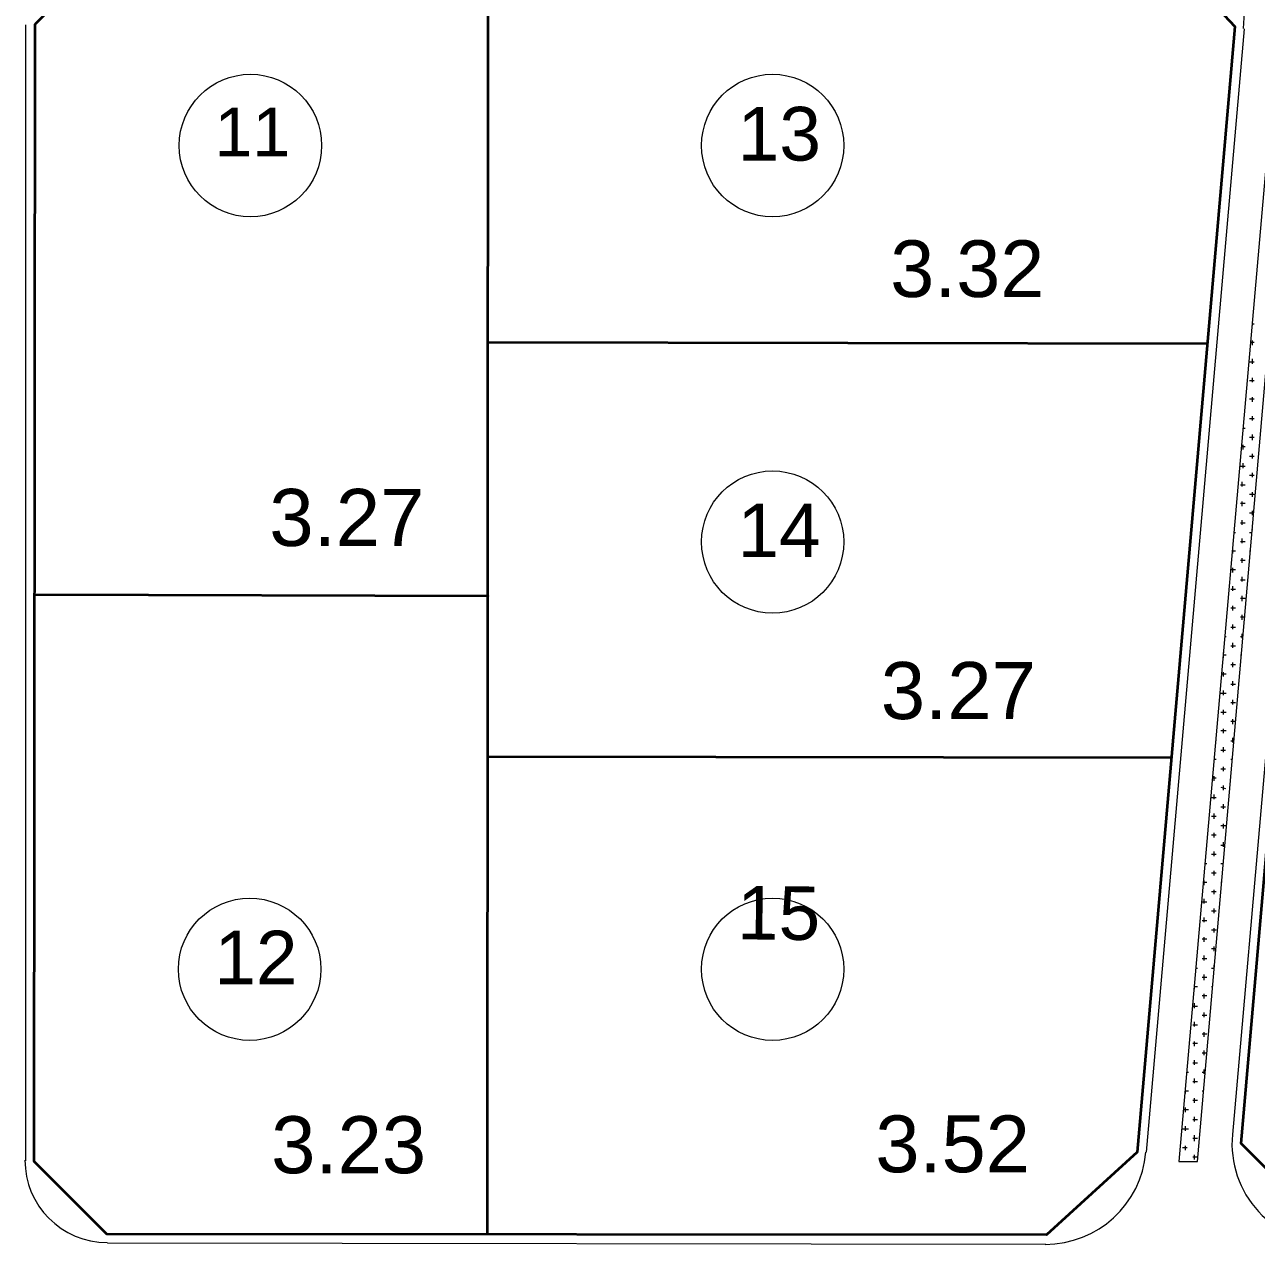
# Model space of a CAD drawing. Header units: millimetres. Extents: x -1787 to 4633, y 81 to 2259.
# Drawn here: x 1147.5 to 1559.5, y 1102.9 to 1510.8 of the extents above; entities that cross this region are included whole.
import ezdxf

# ---------------------------------------------------------------- set-up
doc = ezdxf.new("R2010")
doc.units = ezdxf.units.MM
doc.header["$MEASUREMENT"] = 0
doc.layers.get('0').update_dxf_attribs({"linetype": 'CONTINUOUS'})
doc.styles.add('Arial$001', font='arial.ttf', dxfattribs={"height": 2.232})

msp = doc.modelspace()

# ---------------------------------------------------------------- linework, layer by layer
at = {"color": 1, "linetype": 'Continuous', "lineweight": 35, "true_color": 0x000001}
for points in [[(1150.99548, 1511.02646), (1174.95376, 1535.34959), (1521.43673, 1543.13299), (1552.3271, 1510.17515), (1519.61249, 1133.77474), (1489.3302, 1106.04638), (1174.95376, 1106.28961), (1150.63063, 1130.61274)], [(1841.16425, 1105.68153), (1584.92009, 1106.04638), (1554.39456, 1136.5719), (1586.86594, 1510.17515), (1621.40478, 1537.53867), (1874.85178, 1502.99983), (1895.64806, 1476.48762), (1865.48738, 1128.05881)]]:
    msp.add_lwpolyline(points, close=True, dxfattribs=at)
for points in [[(1302.28534, 1106.04638), (1302.52857, 1538.14675), (1302.52857, 1538.14675)], [(1302.52857, 1404.61278), (1543.20593, 1404.24793), (1543.20593, 1404.24793)], [(1150.99548, 1320.21152), (1302.52857, 1319.84668), (1302.52857, 1319.84668)], [(1302.52857, 1266.09256), (1531.04436, 1265.72771), (1531.04436, 1265.72771)]]:
    msp.add_lwpolyline(points, dxfattribs=at)
at = {"color": 5, "linetype": 'Continuous', "lineweight": 20, "true_color": 0x000005}
msp.add_lwpolyline([(1567.52905, 1519.41794), (1533.59829, 1130.61274), (1539.80069, 1130.61274), (1573.48822, 1519.41794)], close=True, dxfattribs=at)
for points in [[(1147.83347, 1130.85597), (1147.83347, 1510.78323), (1147.83347, 1510.78323)], [(1555.36749, 1509.44546), (1522.65288, 1133.77474), (1522.65288, 1133.77474)], [(1551.5974, 1139.61229), (1584.06878, 1510.17515), (1584.06878, 1510.17515)], [(1489.08697, 1102.88437), (1175.19699, 1103.24922), (1175.19699, 1103.24922)]]:
    msp.add_lwpolyline(points, dxfattribs=at)
at = {"color": 3, "linetype": 'Continuous', "lineweight": 15, "true_color": 0x000003}
for points in [[(1558.5295, 1417.01757), (1558.77273, 1417.01757), (1558.77273, 1417.01757)], [(1558.16465, 1410.2071), (1558.16465, 1411.42325), (1558.16465, 1411.42325)], [(1558.16465, 1410.81518), (1558.77273, 1410.81518), (1558.77273, 1410.81518)], [(1558.16465, 1403.63985), (1558.16465, 1405.22086), (1558.16465, 1405.22086)], [(1557.55657, 1404.61278), (1558.77273, 1404.61278), (1558.77273, 1404.61278)], [(1557.19172, 1398.04553), (1558.77273, 1398.04553), (1558.77273, 1398.04553)], [(1558.16465, 1397.43745), (1558.16465, 1399.01846), (1558.16465, 1399.01846)], [(1558.16465, 1391.23506), (1558.16465, 1392.69444), (1558.16465, 1392.69444)], [(1557.19172, 1391.84314), (1558.77273, 1391.84314), (1558.77273, 1391.84314)], [(1557.19172, 1385.64074), (1558.77273, 1385.64074), (1558.77273, 1385.64074)], [(1558.16465, 1384.66781), (1558.16465, 1386.24882), (1558.16465, 1386.24882)], [(1555.73234, 1382.47873), (1555.61072, 1382.60035), (1555.61072, 1382.60035)], [(1557.19172, 1379.07349), (1558.77273, 1379.07349), (1558.77273, 1379.07349)], [(1558.16465, 1378.46541), (1558.16465, 1379.9248), (1558.16465, 1379.9248)], [(1555.12426, 1375.91149), (1555.73234, 1375.91149), (1555.73234, 1375.91149)], [(1557.19172, 1372.8711), (1558.77273, 1372.8711), (1558.77273, 1372.8711)], [(1558.16465, 1371.89817), (1558.16465, 1373.7224), (1558.16465, 1373.7224)], [(1554.39456, 1369.70909), (1555.73234, 1369.70909), (1555.73234, 1369.70909)], [(1555.12426, 1368.73616), (1555.12426, 1370.31717), (1555.12426, 1370.31717)], [(1555.12426, 1362.53377), (1555.12426, 1364.11477), (1555.12426, 1364.11477)], [(1557.19172, 1366.54708), (1558.77273, 1366.54708), (1558.77273, 1366.54708)], [(1558.16465, 1365.69577), (1558.16465, 1367.27678), (1558.16465, 1367.27678)], [(1554.15133, 1363.14184), (1555.73234, 1363.14184), (1555.73234, 1363.14184)], [(1557.19172, 1360.10145), (1558.77273, 1360.10145), (1558.77273, 1360.10145)], [(1558.16465, 1359.49337), (1558.16465, 1360.95276), (1558.16465, 1360.95276)], [(1554.15133, 1356.93945), (1555.73234, 1356.93945), (1555.73234, 1356.93945)], [(1554.75941, 1356.33137), (1554.75941, 1357.91237), (1554.75941, 1357.91237)], [(1557.19172, 1353.77744), (1558.77273, 1353.77744), (1558.77273, 1353.77744)], [(1558.16465, 1352.92613), (1558.16465, 1354.50713), (1558.16465, 1354.50713)], [(1554.15133, 1350.73705), (1555.73234, 1350.73705), (1555.73234, 1350.73705)], [(1554.75941, 1349.76412), (1554.75941, 1351.34513), (1554.75941, 1351.34513)], [(1557.19172, 1347.57504), (1558.5295, 1347.57504), (1558.5295, 1347.57504)], [(1558.16465, 1346.72373), (1558.16465, 1348.18312), (1558.16465, 1348.18312)], [(1554.15133, 1344.1698), (1555.73234, 1344.1698), (1555.73234, 1344.1698)], [(1554.75941, 1343.56173), (1554.75941, 1345.14273), (1554.75941, 1345.14273)], [(1551.96225, 1341.0078), (1552.57033, 1341.0078), (1552.57033, 1341.0078)], [(1557.19172, 1341.0078), (1557.92142, 1341.0078), (1557.92142, 1341.0078)], [(1558.16465, 1341.73749), (1558.16465, 1341.98072), (1558.16465, 1341.98072)], [(1551.5974, 1333.95409), (1551.5974, 1335.41348), (1551.5974, 1335.41348)], [(1554.15133, 1337.96741), (1555.73234, 1337.96741), (1555.73234, 1337.96741)], [(1554.75941, 1337.35933), (1554.75941, 1338.94033), (1554.75941, 1338.94033)], [(1551.35417, 1334.8054), (1552.57033, 1334.8054), (1552.57033, 1334.8054)], [(1554.15133, 1331.76501), (1555.73234, 1331.76501), (1555.73234, 1331.76501)], [(1554.75941, 1330.79208), (1554.75941, 1332.37309), (1554.75941, 1332.37309)], [(1557.19172, 1334.8054), (1557.55657, 1334.8054), (1557.55657, 1334.8054)], [(1550.98933, 1328.603), (1552.57033, 1328.603), (1552.57033, 1328.603)], [(1551.5974, 1327.63008), (1551.5974, 1329.21108), (1551.5974, 1329.21108)], [(1551.5974, 1321.42768), (1551.5974, 1323.00868), (1551.5974, 1323.00868)], [(1554.15133, 1325.19776), (1555.73234, 1325.19776), (1555.73234, 1325.19776)], [(1554.75941, 1324.58969), (1554.75941, 1326.17069), (1554.75941, 1326.17069)], [(1550.98933, 1322.03576), (1552.57033, 1322.03576), (1552.57033, 1322.03576)], [(1554.15133, 1318.99537), (1555.73234, 1318.99537), (1555.73234, 1318.99537)], [(1554.75941, 1318.02244), (1554.75941, 1319.84668), (1554.75941, 1319.84668)], [(1550.98933, 1315.83336), (1552.57033, 1315.83336), (1552.57033, 1315.83336)], [(1551.5974, 1314.86043), (1551.5974, 1316.44144), (1551.5974, 1316.44144)], [(1554.15133, 1312.79297), (1555.73234, 1312.79297), (1555.73234, 1312.79297)], [(1554.75941, 1311.82004), (1554.75941, 1313.40105), (1554.75941, 1313.40105)], [(1548.80025, 1306.22572), (1549.40832, 1306.22572), (1549.40832, 1306.22572)], [(1550.98933, 1309.26611), (1552.57033, 1309.26611), (1552.57033, 1309.26611)], [(1551.5974, 1308.65804), (1551.5974, 1310.23904), (1551.5974, 1310.23904)], [(1554.15133, 1306.22572), (1555.12426, 1306.22572), (1555.12426, 1306.22572)], [(1554.75941, 1305.61765), (1554.75941, 1307.07703), (1554.75941, 1307.07703)], [(1550.98933, 1303.06372), (1552.57033, 1303.06372), (1552.57033, 1303.06372)], [(1551.5974, 1302.45564), (1551.5974, 1304.03664), (1551.5974, 1304.03664)], [(1548.55701, 1299.0504), (1548.55701, 1300.87464), (1548.55701, 1300.87464)], [(1548.55701, 1300.02333), (1549.40832, 1300.02333), (1549.40832, 1300.02333)], [(1554.15133, 1300.02333), (1554.39456, 1300.02333), (1554.39456, 1300.02333)], [(1548.55701, 1292.848), (1548.55701, 1294.30739), (1548.55701, 1294.30739)], [(1550.98933, 1296.86132), (1552.57033, 1296.86132), (1552.57033, 1296.86132)], [(1551.5974, 1295.88839), (1551.5974, 1297.4694), (1551.5974, 1297.4694)], [(1547.94894, 1293.69931), (1549.40832, 1293.69931), (1549.40832, 1293.69931)], [(1550.98933, 1290.29407), (1552.57033, 1290.29407), (1552.57033, 1290.29407)], [(1551.5974, 1289.686), (1551.5974, 1291.267), (1551.5974, 1291.267)], [(1547.58409, 1287.25368), (1549.40832, 1287.25368), (1549.40832, 1287.25368)], [(1548.55701, 1286.52399), (1548.55701, 1288.10499), (1548.55701, 1288.10499)], [(1548.55701, 1280.07836), (1548.55701, 1281.65936), (1548.55701, 1281.65936)], [(1550.98933, 1284.09168), (1552.57033, 1284.09168), (1552.57033, 1284.09168)], [(1551.5974, 1283.4836), (1551.5974, 1285.0646), (1551.5974, 1285.0646)], [(1547.58409, 1280.92967), (1549.40832, 1280.92967), (1549.40832, 1280.92967)], [(1550.98933, 1277.88928), (1552.57033, 1277.88928), (1552.57033, 1277.88928)], [(1551.5974, 1276.91635), (1551.5974, 1278.49736), (1551.5974, 1278.49736)], [(1547.58409, 1274.72727), (1549.40832, 1274.72727), (1549.40832, 1274.72727)], [(1548.55701, 1273.87596), (1548.55701, 1275.33535), (1548.55701, 1275.33535)], [(1546.00309, 1271.32203), (1546.00309, 1271.44365), (1546.00309, 1271.44365)], [(1548.55701, 1267.55195), (1548.55701, 1269.13295), (1548.55701, 1269.13295)], [(1550.98933, 1271.32203), (1551.96225, 1271.32203), (1551.96225, 1271.32203)], [(1551.5974, 1270.71396), (1551.5974, 1272.29496), (1551.5974, 1272.29496)], [(1545.39501, 1265.11964), (1546.00309, 1265.11964), (1546.00309, 1265.11964)], [(1547.58409, 1268.16003), (1549.16509, 1268.16003), (1549.16509, 1268.16003)], [(1550.98933, 1265.11964), (1551.35417, 1265.11964), (1551.35417, 1265.11964)], [(1545.39501, 1264.14671), (1545.39501, 1264.51156), (1545.39501, 1264.51156)], [(1547.58409, 1261.95763), (1549.16509, 1261.95763), (1549.16509, 1261.95763)], [(1548.55701, 1261.10632), (1548.55701, 1262.56571), (1548.55701, 1262.56571)], [(1544.78693, 1258.91724), (1546.00309, 1258.91724), (1546.00309, 1258.91724)], [(1545.39501, 1257.94431), (1545.39501, 1259.52532), (1545.39501, 1259.52532)], [(1545.39501, 1251.74192), (1545.39501, 1253.32292), (1545.39501, 1253.32292)], [(1547.58409, 1255.75523), (1549.16509, 1255.39039), (1549.16509, 1255.39039)], [(1548.55701, 1254.78231), (1548.55701, 1256.36331), (1548.55701, 1256.36331)], [(1544.5437, 1252.34999), (1546.00309, 1252.34999), (1546.00309, 1252.34999)], [(1547.58409, 1249.18799), (1549.16509, 1249.18799), (1549.16509, 1249.18799)], [(1548.55701, 1248.57991), (1548.55701, 1250.16091), (1548.55701, 1250.16091)], [(1544.5437, 1246.1476), (1546.00309, 1246.1476), (1546.00309, 1246.1476)], [(1545.39501, 1245.17467), (1545.39501, 1246.99891), (1545.39501, 1246.99891)], [(1545.39501, 1238.97227), (1545.39501, 1240.55328), (1545.39501, 1240.55328)], [(1547.58409, 1242.98559), (1549.16509, 1242.98559), (1549.16509, 1242.98559)], [(1548.55701, 1242.01266), (1548.55701, 1243.59367), (1548.55701, 1243.59367)], [(1542.96269, 1236.41835), (1542.84108, 1236.53996), (1542.84108, 1236.53996)], [(1544.5437, 1239.82358), (1546.00309, 1239.82358), (1546.00309, 1239.82358)], [(1547.58409, 1236.41835), (1548.80025, 1236.41835), (1548.80025, 1236.41835)], [(1548.55701, 1235.81027), (1548.55701, 1237.39127), (1548.55701, 1237.39127)], [(1544.5437, 1233.37795), (1546.00309, 1233.37795), (1546.00309, 1233.37795)], [(1545.39501, 1232.76988), (1545.39501, 1234.22926), (1545.39501, 1234.22926)], [(1542.35462, 1230.21595), (1542.96269, 1230.21595), (1542.96269, 1230.21595)], [(1547.58409, 1230.21595), (1548.55701, 1230.21595), (1548.55701, 1230.21595)], [(1541.62492, 1224.01355), (1542.96269, 1224.01355), (1542.96269, 1224.01355)], [(1541.98977, 1223.04062), (1541.98977, 1224.62163), (1541.98977, 1224.62163)], [(1544.5437, 1227.17556), (1546.00309, 1227.17556), (1546.00309, 1227.17556)], [(1545.39501, 1226.20263), (1545.39501, 1227.78363), (1545.39501, 1227.78363)], [(1547.58409, 1224.01355), (1547.94894, 1224.01355), (1547.94894, 1224.01355)], [(1544.5437, 1220.85154), (1546.00309, 1220.85154), (1546.00309, 1220.85154)], [(1545.39501, 1220.00023), (1545.39501, 1221.45962), (1545.39501, 1221.45962)], [(1541.38169, 1217.4463), (1542.96269, 1217.4463), (1542.96269, 1217.4463)], [(1541.98977, 1216.83823), (1541.98977, 1218.41923), (1541.98977, 1218.41923)], [(1541.98977, 1210.63583), (1541.98977, 1212.21683), (1541.98977, 1212.21683)], [(1544.5437, 1214.40591), (1546.00309, 1214.40591), (1546.00309, 1214.40591)], [(1545.39501, 1213.67622), (1545.39501, 1215.25722), (1545.39501, 1215.25722)], [(1541.38169, 1211.24391), (1542.96269, 1211.24391), (1542.96269, 1211.24391)], [(1544.5437, 1208.0819), (1546.00309, 1208.0819), (1546.00309, 1208.0819)], [(1545.39501, 1207.23059), (1545.39501, 1208.68998), (1545.39501, 1208.68998)], [(1541.38169, 1205.04151), (1542.96269, 1205.04151), (1542.96269, 1205.04151)], [(1541.98977, 1204.06858), (1541.98977, 1205.64959), (1541.98977, 1205.64959)], [(1541.98977, 1197.86619), (1541.98977, 1199.44719), (1541.98977, 1199.44719)], [(1544.5437, 1201.8795), (1546.00309, 1201.8795), (1546.00309, 1201.8795)], [(1545.39501, 1200.90658), (1545.39501, 1202.48758), (1545.39501, 1202.48758)], [(1539.55746, 1195.31226), (1539.80069, 1195.31226), (1539.80069, 1195.31226)], [(1541.38169, 1198.47426), (1542.96269, 1198.47426), (1542.96269, 1198.47426)], [(1544.5437, 1195.31226), (1545.39501, 1195.31226), (1545.39501, 1195.31226)], [(1545.39501, 1194.70418), (1545.39501, 1196.28518), (1545.39501, 1196.28518)], [(1541.38169, 1192.27187), (1542.96269, 1192.27187), (1542.96269, 1192.27187)], [(1541.98977, 1191.29894), (1541.98977, 1193.12318), (1541.98977, 1193.12318)], [(1538.82776, 1188.25855), (1538.82776, 1189.71794), (1538.82776, 1189.71794)], [(1538.82776, 1189.10986), (1539.80069, 1189.10986), (1539.80069, 1189.10986)], [(1541.98977, 1185.09654), (1541.98977, 1186.67755), (1541.98977, 1186.67755)], [(1544.5437, 1189.10986), (1544.78693, 1189.10986), (1544.78693, 1189.10986)], [(1538.21968, 1182.54262), (1539.80069, 1182.54262), (1539.80069, 1182.54262)], [(1538.82776, 1181.93454), (1538.82776, 1183.51554), (1538.82776, 1183.51554)], [(1541.38169, 1186.06947), (1542.96269, 1186.06947), (1542.96269, 1186.06947)], [(1541.38169, 1179.50222), (1542.96269, 1179.50222), (1542.96269, 1179.50222)], [(1541.98977, 1178.89415), (1541.98977, 1180.47515), (1541.98977, 1180.47515)], [(1538.21968, 1176.34022), (1539.80069, 1176.34022), (1539.80069, 1176.34022)], [(1538.82776, 1175.73214), (1538.82776, 1177.31314), (1538.82776, 1177.31314)], [(1538.82776, 1169.1649), (1538.82776, 1170.7459), (1538.82776, 1170.7459)], [(1541.38169, 1173.29983), (1542.96269, 1173.29983), (1542.96269, 1173.29983)], [(1541.98977, 1172.3269), (1541.98977, 1173.90791), (1541.98977, 1173.90791)], [(1538.21968, 1170.13782), (1539.80069, 1170.13782), (1539.80069, 1170.13782)], [(1541.38169, 1166.97581), (1542.96269, 1166.97581), (1542.96269, 1166.97581)], [(1541.98977, 1166.1245), (1541.98977, 1167.70551), (1541.98977, 1167.70551)], [(1538.21968, 1163.57058), (1539.80069, 1163.57058), (1539.80069, 1163.57058)], [(1538.82776, 1162.9625), (1538.82776, 1164.5435), (1538.82776, 1164.5435)], [(1536.39545, 1160.53018), (1536.7603, 1160.53018), (1536.7603, 1160.53018)], [(1538.82776, 1156.7601), (1538.82776, 1158.3411), (1538.82776, 1158.3411)], [(1541.38169, 1160.53018), (1542.35462, 1160.53018), (1542.35462, 1160.53018)], [(1541.98977, 1159.92211), (1541.98977, 1161.38149), (1541.98977, 1161.38149)], [(1535.78737, 1154.20617), (1536.7603, 1154.20617), (1536.7603, 1154.20617)], [(1535.78737, 1153.35486), (1535.78737, 1153.96294), (1535.78737, 1153.96294)], [(1538.21968, 1157.36818), (1539.80069, 1157.36818), (1539.80069, 1157.36818)], [(1541.38169, 1154.20617), (1541.62492, 1154.20617), (1541.62492, 1154.20617)], [(1538.21968, 1151.16578), (1539.80069, 1151.16578), (1539.80069, 1151.16578)], [(1538.82776, 1150.19286), (1538.82776, 1151.77386), (1538.82776, 1151.77386)], [(1535.17929, 1148.00377), (1536.7603, 1148.00377), (1536.7603, 1148.00377)], [(1535.78737, 1147.15246), (1535.78737, 1148.61185), (1535.78737, 1148.61185)], [(1538.82776, 1143.99046), (1538.82776, 1145.57146), (1538.82776, 1145.57146)], [(1534.81445, 1141.55814), (1536.7603, 1141.55814), (1536.7603, 1141.55814)], [(1535.78737, 1140.82845), (1535.78737, 1142.40945), (1535.78737, 1142.40945)], [(1538.21968, 1144.59854), (1539.80069, 1144.59854), (1539.80069, 1144.59854)], [(1538.21968, 1138.39614), (1539.80069, 1138.39614), (1539.80069, 1138.39614)], [(1538.82776, 1137.42321), (1538.82776, 1139.36906), (1538.82776, 1139.36906)], [(1534.81445, 1135.23413), (1536.39545, 1135.23413), (1536.39545, 1135.23413)], [(1535.78737, 1134.38282), (1535.78737, 1135.84221), (1535.78737, 1135.84221)], [(1538.21968, 1132.19374), (1539.80069, 1132.19374), (1539.80069, 1132.19374)], [(1538.82776, 1131.22081), (1538.82776, 1132.80182), (1538.82776, 1132.80182)]]:
    msp.add_lwpolyline(points, dxfattribs=at)
at = {"color": 5, "linetype": 'Continuous', "lineweight": 20, "true_color": 0x000005}
for points in [[(1555.24587, 1509.56708), (1556.09718, 1519.0531), (1552.81356, 1528.53912), (1546.24632, 1535.59282), (1546.24632, 1535.59282), (1539.67907, 1542.52492), (1530.43628, 1546.41662), (1520.82865, 1546.17338)], [(1551.47579, 1139.61229), (1550.62448, 1130.12627), (1553.78649, 1120.88349), (1560.23212, 1113.82978), (1560.23212, 1113.82978), (1566.55613, 1106.89769), (1575.6773, 1102.88437), (1585.04171, 1102.88437)]]:
    msp.add_open_spline(points, degree=3, knots=[0, 0, 0, 0, 0.125, 0.125, 0.125, 0.125001, 1, 1, 1, 1], dxfattribs=at)
at = {"color": 7, "linetype": 'Continuous', "lineweight": 15, "true_color": 0x000007}
for points in [[(1222.99194, 1494.24351), (1209.85745, 1494.24351), (1199.15528, 1483.54133), (1199.15528, 1470.40684), (1199.15528, 1470.40684), (1199.15528, 1457.27235), (1209.85745, 1446.57017), (1222.99194, 1446.57017), (1222.99194, 1446.57017), (1236.12643, 1446.57017), (1246.82861, 1457.27235), (1246.82861, 1470.40684), (1246.82861, 1470.40684), (1246.82861, 1483.54133), (1236.12643, 1494.24351), (1222.99194, 1494.24351)], [(1397.632, 1494.24351), (1384.49751, 1494.24351), (1373.91695, 1483.54133), (1373.91695, 1470.40684), (1373.91695, 1470.40684), (1373.91695, 1457.27235), (1384.49751, 1446.57017), (1397.632, 1446.57017), (1397.632, 1446.57017), (1410.88811, 1446.57017), (1421.46867, 1457.27235), (1421.46867, 1470.40684), (1421.46867, 1470.40684), (1421.46867, 1483.54133), (1410.88811, 1494.24351), (1397.632, 1494.24351)], [(1397.632, 1361.56084), (1384.49751, 1361.56084), (1373.91695, 1350.98028), (1373.91695, 1337.84579), (1373.91695, 1337.84579), (1373.91695, 1324.58969), (1384.49751, 1314.00912), (1397.632, 1314.00912), (1397.632, 1314.00912), (1410.88811, 1314.00912), (1421.46867, 1324.58969), (1421.46867, 1337.84579), (1421.46867, 1337.84579), (1421.46867, 1350.98028), (1410.88811, 1361.56084), (1397.632, 1361.56084)], [(1222.74871, 1218.66246), (1209.61422, 1218.66246), (1198.91204, 1208.0819), (1198.91204, 1194.94741), (1198.91204, 1194.94741), (1198.91204, 1181.69131), (1209.61422, 1171.11075), (1222.74871, 1171.11075), (1222.74871, 1171.11075), (1235.8832, 1171.11075), (1246.58538, 1181.69131), (1246.58538, 1194.94741), (1246.58538, 1194.94741), (1246.58538, 1208.0819), (1235.8832, 1218.66246), (1222.74871, 1218.66246)], [(1397.632, 1218.66246), (1384.49751, 1218.66246), (1373.91695, 1208.0819), (1373.91695, 1194.94741), (1373.91695, 1194.94741), (1373.91695, 1181.69131), (1384.49751, 1171.11075), (1397.632, 1171.11075), (1397.632, 1171.11075), (1410.88811, 1171.11075), (1421.46867, 1181.69131), (1421.46867, 1194.94741), (1421.46867, 1194.94741), (1421.46867, 1208.0819), (1410.88811, 1218.66246), (1397.632, 1218.66246)]]:
    msp.add_open_spline(points, degree=3, knots=[0, 0, 0, 0, 0.0625, 0.0625, 0.0625, 0.062501, 0.125, 0.125, 0.125, 0.125001, 0.1875, 0.1875, 0.1875, 0.187501, 1, 1, 1, 1], dxfattribs=at)
at = {"color": 5, "linetype": 'Continuous', "lineweight": 20, "true_color": 0x000005}
for points in [[(1488.84373, 1102.88437), (1506.478, 1102.88437), (1521.07188, 1116.26209), (1522.53127, 1133.77474)], [(1147.59024, 1131.0992), (1147.46863, 1115.89724), (1159.87342, 1103.49245), (1175.07538, 1103.49245)]]:
    msp.add_open_spline(points, degree=3, dxfattribs=at)

# ---------------------------------------------------------------- texts
at = {"color": 7, "true_color": 0x000007, "style": 'Arial$001'}
for s, height, p in [('13', 17.968863, (1385.9569, 1465.36882)), ('11', 16.312237, (1210.95199, 1466.76967)), ('3.32', 18.956676, (1437.03547, 1419.73862)), ('3.27', 19.08895, (1229.31595, 1336.46316)), ('14', 17.886019, (1385.9569, 1332.79148)), ('3.27', 19.08895, (1433.87346, 1278.57412)), ('12', 17.886019, (1210.95199, 1189.8931)), ('3.23', 19.073639, (1229.92403, 1126.66627)), ('3.52', 19.011025, (1432.04923, 1126.98662))]:
    msp.add_text(s, height=height, dxfattribs=at).set_placement(p)
msp.add_text('15', height=17.897573, rotation=359.4287415, dxfattribs=at).set_placement((1385.71367, 1204.91989))

doc.saveas('drawing.dxf')
